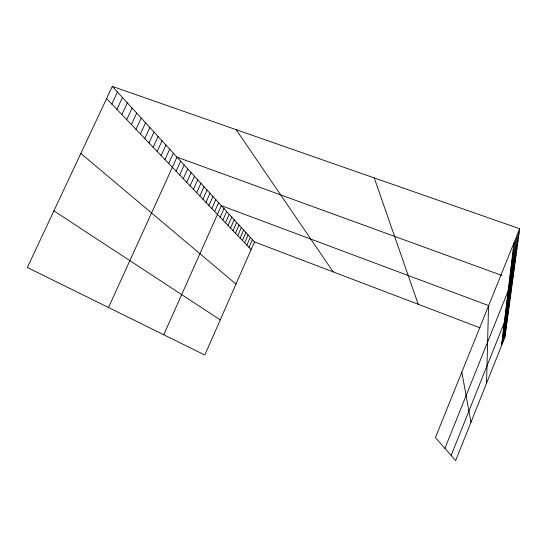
<?xml version="1.0" encoding="UTF-8"?>
<svg xmlns="http://www.w3.org/2000/svg" width="547" height="547" viewBox="0 0 547 547"><rect width="100%" height="100%" fill="white"/><g stroke="black" fill="none" stroke-linecap="round" stroke-linejoin="round"><path stroke-width="0.82" d="M486.55 383.194L488.533 305.882M501.537 345.656L514.002 242.731M519.65 228.714L435.433 437.566L455.644 460.601L504.881 337.294L519.65 228.714L112.292 86.399L27.35 267.483L204.81 355.024L254.492 241.911L112.292 86.399M506.946 301.007L511.288 290.17M506.652 303.407L510.946 292.7M506.372 305.739L510.611 295.161M506.098 308.016L510.283 297.568M505.825 310.245L509.968 299.913M505.565 312.412L509.654 302.204M505.305 314.532L509.346 304.447M505.059 316.604L509.052 306.628M504.813 318.627L508.765 308.761M504.573 320.604L508.478 310.853M451.145 455.473L508.197 312.891L505.093 311.728M504.108 324.426L507.931 314.887M503.89 326.279L507.664 316.836M503.671 328.084L507.404 318.744M503.452 329.855L507.151 320.61M503.247 331.585L506.898 322.436M503.042 333.28L506.659 324.227M502.837 334.942L506.419 325.978M502.638 336.569L506.187 327.694M502.447 338.162L505.954 329.376M502.262 339.721L505.736 331.024M502.078 341.246L505.517 332.638M501.893 342.75L505.298 334.217M501.715 344.213L505.086 335.769M513.065 250.417L518.549 236.824M512.621 254.088L518.023 240.694M512.19 257.651L517.51 244.447M511.773 261.104L517.018 248.085M511.37 264.461L516.532 251.627M510.973 267.722L516.067 255.066M510.59 270.888L515.609 258.403M510.221 273.965L515.171 261.651M509.859 276.967L514.741 264.81M509.503 279.879L514.324 267.886M509.161 282.717L513.913 270.874M508.826 285.479L513.517 273.787M508.498 288.166L513.134 276.625M444.923 448.383L512.758 279.394L509.592 278.238M507.862 293.445L512.375 282.19M507.548 296.03L512.006 284.925M507.24 298.553L511.643 287.578M513.524 246.635L519.089 232.831M246.841 245.124L250.28 237.302M249.001 247.381L252.406 239.627M237.788 235.668L241.371 227.559M240.119 238.095L243.661 230.068M242.396 240.482L245.911 232.523M244.639 242.827L248.112 234.936M228.017 225.46L231.757 217.043M230.533 228.085L234.232 219.75M233.001 230.663L236.66 222.403M235.415 233.193L239.039 225.008M163.751 334.771L221.344 205.658L488.827 305.65M220.167 217.255L224.024 208.592M222.834 220.044L226.656 211.47M225.453 222.779L229.234 214.287M208.913 205.501L212.954 196.482M211.819 208.537L215.812 199.607M214.656 211.504L218.609 202.663M199.826 196.004L204.01 186.698M202.923 199.238L207.053 190.035M205.952 202.404L210.034 193.296M190.11 185.857L194.452 176.25M193.419 189.317L197.706 179.813M196.66 192.701L200.893 183.293M179.71 174.992L184.223 165.057M183.259 178.698L187.71 168.879M186.725 182.322L191.122 172.606M168.695 163.485L173.385 153.208M108.518 307.523L176.989 157.146L501.688 275.36M176.079 171.197L180.647 161.153M161.105 155.553L165.919 145.044M164.948 159.567L169.693 149.174M149.003 142.911L154.015 132.025M153.139 147.232L158.083 136.47M157.167 151.444L162.042 140.811M140.422 133.947L145.577 122.795M144.77 138.487L149.851 127.472M131.389 124.511L136.688 113.079M135.964 129.29L141.188 118.002M121.865 114.562L127.328 102.843M126.692 119.602L132.066 108.026M111.814 104.06L117.441 92.033M116.908 109.379L122.453 97.51M254.492 241.911L480.034 327.824M502.686 336.453L504.881 337.294M53.907 210.862L220.243 319.892M80.84 153.44L235.983 284.05M106.576 98.583L251.121 249.596M236.188 129.687L333.185 271.886M374.257 177.919L418.216 304.282M461.825 372.117L470.946 422.27"/></g></svg>
